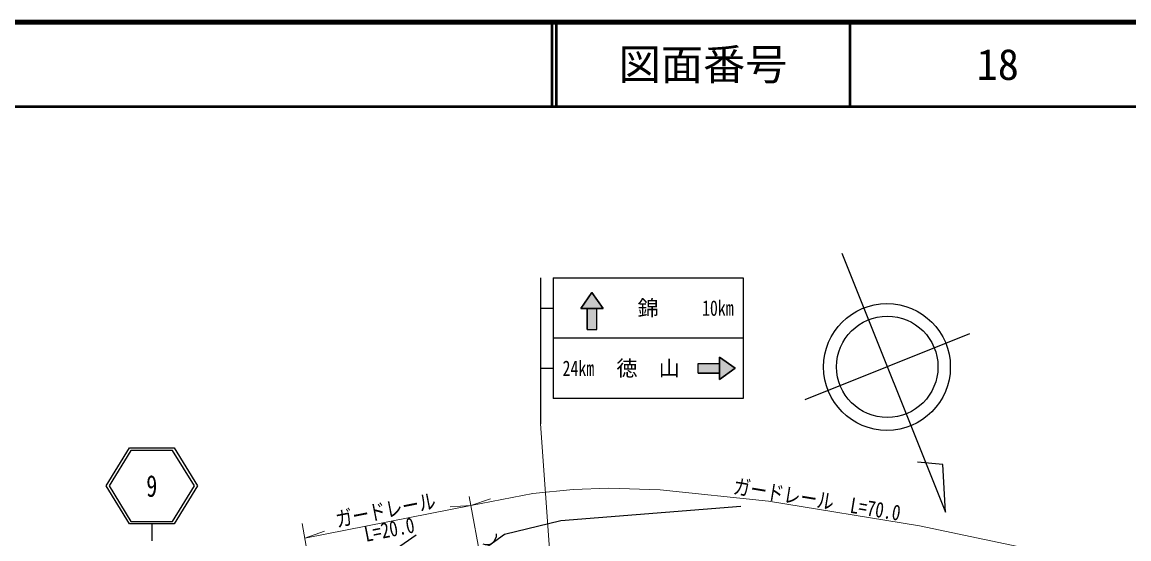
# Model space of a CAD drawing. Units: millimetres at full size, sheet at 1:1000; details may follow other scales. Extents: x 40000 to 680000, y 20000 to 380000.
# Drawn here: x 446060 to 577004, y 318858 to 380000 of the extents above; entities that cross this region are included whole.
import ezdxf
from ezdxf.enums import TextEntityAlignment as Align

# ---------------------------------------------------------------- set-up
doc = ezdxf.new("R2010")
doc.units = ezdxf.units.MM
doc.header["$LTSCALE"] = 1000
for name, color, linetype, lineweight in [('M-BGD', 7, 'Continuous', 25), ('M-BMK-SRVR', 3, 'Continuous', 25), ('M-STR-HTXT', 7, 'Continuous', 13), ('M-STR-STRC', 7, 'Continuous', 25), ('M-TTL', 2, 'Continuous', 140), ('M-TTL-LINE', 7, 'Continuous', 50)]:
    doc.layers.add(name, color=color, linetype=linetype, lineweight=lineweight)
doc.layers.add('M-TTL-TXT', color=7, linetype='Continuous')
doc.styles.add('ＭＳ ゴシック', font='')
doc.styles.get('ＭＳ ゴシック').set_extended_font_data('MS Gothic')

msp = doc.modelspace()

# ---------------------------------------------------------------- hatches: boundary and pattern name
at = {"layer": 'M-STR-STRC'}
for points in [[(513480, 348005), (512168, 346130), (512918, 346130), (514043, 346130), (514793, 346130)], [(514043, 343630), (514043, 346130), (512918, 346130), (512918, 343630)], [(526051, 339603), (528551, 339603), (528551, 338478), (526051, 338478)], [(530426, 339041), (528551, 337728), (528551, 338478), (528551, 339603), (528551, 340353)]]:
    msp.add_hatch(color=256, dxfattribs=at).paths.add_polyline_path(points)

# ---------------------------------------------------------------- linework, layer by layer
at = {"layer": 'M-BGD'}
for points in [[(428964, 331115), (428890, 327206), (429140, 323811), (429607, 321068), (430448, 317021), (431865, 312211), (433149, 308318), (434557, 304482), (436571, 299427), (437731, 297248), (438989, 295378), (440387, 294064), (442243, 292814), (444142, 292109), (446756, 291809), (449606, 291905), (451262, 292083), (459736, 294121), (468239, 296001), (475600, 299517), (482276, 304294), (503123, 319414), (509812, 321047), (531091, 322727)], [(492694, 319310), (490354, 317692), (488449, 316128), (483600, 311747), (481251, 309598), (477171, 306221), (475281, 304675), (470482, 301381), (468353, 300127), (465079, 299046), (462261, 298206), (461520, 298031)]]:
    msp.add_lwpolyline(points, dxfattribs=at)
msp.add_arc((501024, 319325), 1160, 246.43771, 5.46733, dxfattribs=at)
at = {"layer": 'M-BMK-SRVR'}
for p, q in [((543028, 352673), (555310, 322012)), ((558167, 343117), (538673, 335309)), ((554989, 327670), (551999, 327923)), ((555310, 322012), (554989, 327670))]:
    msp.add_line(p, q, dxfattribs=at)
for centre, radius in [((548381, 339197), 7500), ((548420, 339213), 6000)]:
    msp.add_circle(centre, radius, dxfattribs=at)
at = {"layer": 'M-STR-HTXT'}
for p, q in [((509465, 303604), (507373, 332478)), ((502191, 306347), (498963, 323862)), ((499160, 322795), (501480, 323596)), ((479500, 318956), (499160, 322795)), ((499160, 322795), (496708, 322664)), ((482689, 300777), (479202, 320657)), ((479500, 318956), (481821, 319757))]:
    msp.add_line(p, q, dxfattribs=at)
msp.add_lwpolyline([(499160, 322795), (506492, 324227), (511246, 324689), (515490, 324867), (521556, 324677), (534361, 323322), (552245, 320404), (567600, 317146), (577792, 314563)], dxfattribs=at)
at = {"layer": 'M-STR-STRC'}
for p, q in [((507373, 349728), (507373, 332478)), ((508873, 349728), (531373, 349728)), ((508873, 349728), (508873, 335478)), ((531373, 349728), (531373, 335478)), ((512168, 346130), (513480, 348005)), ((513480, 348005), (514793, 346130)), ((507373, 346166), (508873, 346166)), ((514793, 346130), (512168, 346130)), ((512918, 343630), (512918, 346130)), ((514043, 343630), (514043, 346130)), ((531373, 342603), (508873, 342603)), ((526051, 339603), (528551, 339603)), ((528551, 340353), (528551, 337728)), ((530426, 339041), (528551, 340353)), ((507373, 339041), (508873, 339041)), ((526051, 338478), (528551, 338478)), ((528551, 337728), (530426, 339041)), ((531373, 335478), (508873, 335478)), ((461400, 320622), (461400, 318622))]:
    msp.add_line(p, q, dxfattribs=at)
for points in [[(514043, 346130), (514793, 346130), (513480, 348005), (512168, 346130), (512918, 346130)], [(514043, 343630), (514043, 346130), (512918, 346130), (512918, 343630)], [(526051, 339603), (528551, 339603), (528551, 338478), (526051, 338478)], [(528551, 339603), (528551, 340353), (530426, 339041), (528551, 337728)], [(464036, 320622), (458764, 320622), (456000, 325122), (458764, 329622), (464036, 329622), (466800, 325122)], [(456353, 325122), (458932, 320922), (463869, 320922), (466448, 325122), (463869, 329322), (458932, 329322)]]:
    msp.add_lwpolyline(points, close=True, dxfattribs=at)
at = {"layer": 'M-TTL'}
msp.add_line((680000, 380000), (40000, 380000), dxfattribs=at)
at = {"layer": 'M-TTL-LINE'}
for p, q in [((508747, 380000), (508747, 370000)), ((509247, 380000), (509247, 370000)), ((543997, 380000), (543997, 370000)), ((40000, 370000), (680000, 370000))]:
    msp.add_line(p, q, dxfattribs=at)

# ---------------------------------------------------------------- texts
at = {"layer": 'M-STR-HTXT', "style": 'ＭＳ ゴシック', "width": 0.8}
for s, rotation, p in [('ガードレール\u3000L=70.0', 350.733, (539879, 322066)), ('ガードレール', 11.05, (489340, 320825))]:
    msp.add_text(s, height=1833, rotation=rotation, dxfattribs=at).set_placement(p, align=Align.BOTTOM_CENTER)
msp.add_text('L=20.0', height=1833, rotation=11.05, dxfattribs=at).set_placement((489330, 320875), align=Align.TOP_CENTER)
at = {"layer": 'M-STR-STRC', "style": 'ＭＳ ゴシック'}
for s, p in [('錦', (520123, 346166)), ('徳\u3000山', (520123, 339041))]:
    msp.add_text(s, height=1833, dxfattribs=at).set_placement(p, align=Align.MIDDLE_CENTER)
at = {"layer": 'M-STR-STRC', "style": 'ＭＳ ゴシック', "width": 0.75}
for s, height, p in [('10km', 1833, (528373, 346166)), ('24km', 1833, (511873, 339041)), ('9', 2566, (461400, 325122))]:
    msp.add_text(s, height=height, dxfattribs=at).set_placement(p, align=Align.MIDDLE_CENTER)
at = {"layer": 'M-TTL-TXT', "style": 'ＭＳ ゴシック'}
for s, p in [('図面番号', (526622, 375000)), ('18', (561497, 375000))]:
    msp.add_text(s, height=3666, dxfattribs=at).set_placement(p, align=Align.MIDDLE_CENTER)

doc.saveas('drawing.dxf')
